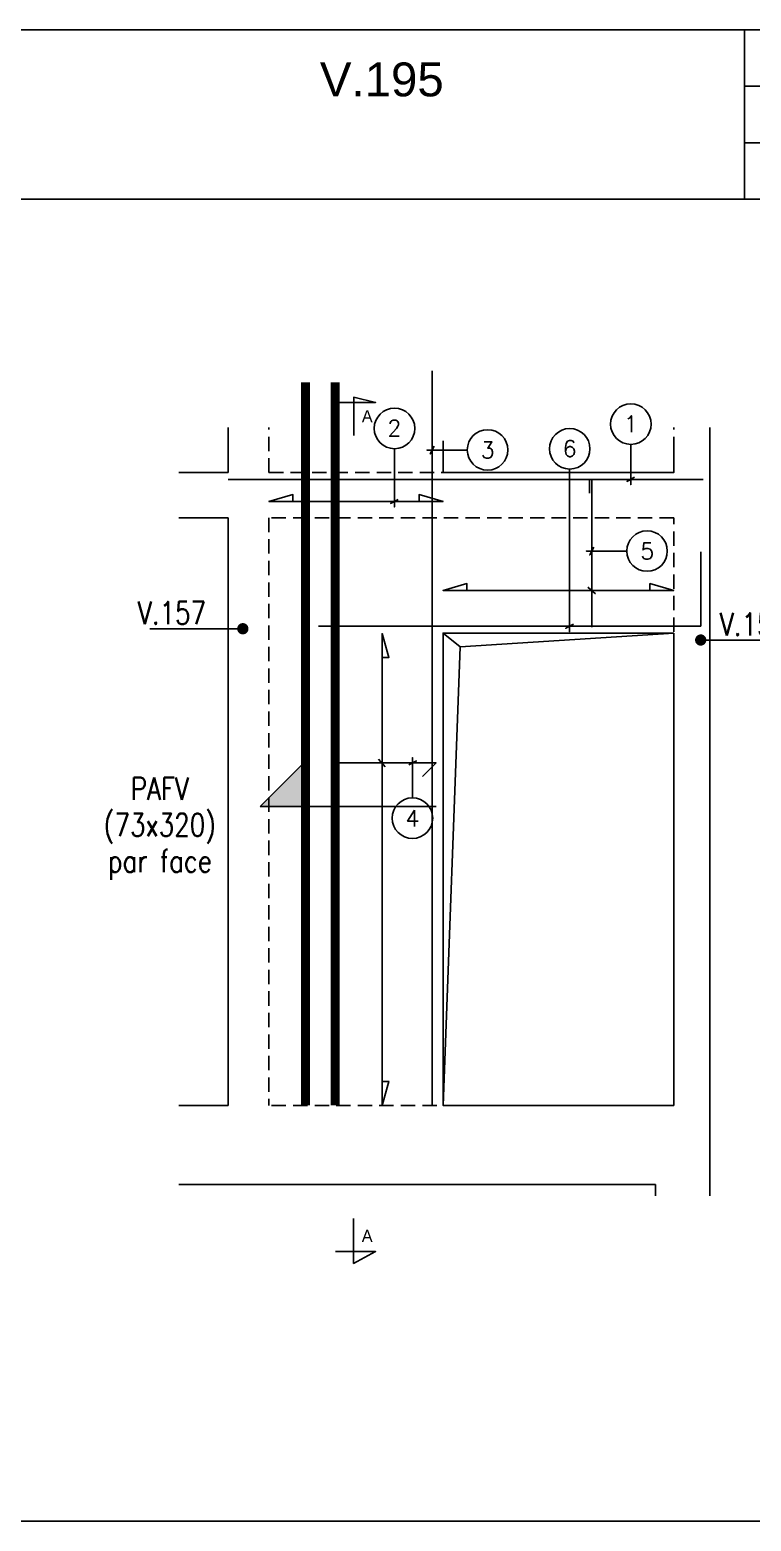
# Model space of a CAD drawing. Header units: metres. Extents: x -5618 to 118954, y -306 to 4637.
# Drawn here: x 105142 to 105461, y 914 to 1574 of the extents above; entities that cross this region are included whole.
import ezdxf
from ezdxf.enums import TextEntityAlignment as Align

# ---------------------------------------------------------------- set-up
doc = ezdxf.new("R2010")
doc.units = ezdxf.units.M
doc.linetypes.add('CACHE', pattern=[9.525, 6.35, -3.175])
for name, color, linetype in [('COTATION', 1, 'Continuous'), ('GO-FER-HA', 140, 'Continuous'), ('GO-TEXTE', 9, 'Continuous'), ('STR_TS', 22, 'Continuous'), ('STR_TS_TXT', 7, 'Continuous'), ('STR_VOI-POT', 6, 'Continuous')]:
    doc.layers.add(name, color=color, linetype=linetype)
doc.layers.add('Kofragna_forma', color=7, linetype='Continuous', lineweight=70)
doc.styles.add('ARIAL', font='ARIAL.TTF')
doc.styles.add('Lucida', font='LSANSI.TTF')
doc.styles.add('TEXTE', font='romans.shx')
doc.styles.add('TEXTE TS', font='romans.shx', dxfattribs={"width": 0.7, "oblique": 15})

# ---------------------------------------------------------------- blocks, each defined once
blk = doc.blocks.new('ime')
at = {"layer": 'COTATION', "const_width": 2.5}
blk.add_lwpolyline([(1.25, 0, -1), (-1.25, 0, -1)], format="xyb", close=True, dxfattribs=at)
at = {"layer": 'COTATION'}
blk.add_lwpolyline([(41.09, 0), (0, 0)], dxfattribs=at)
at = {"layer": 'COTATION', "color": 7, "style": 'TEXTE TS', "width": 0.8}
blk.add_attdef('NAME', (9.08, 2), '', height=10, dxfattribs=at)
blk = doc.blocks.new('mrega')
at = {"layer": 'STR_TS_TXT', "style": 'TEXTE TS', "width": 0.8}
for tag, p in [('ST10', (14.48, 0)), ('DIM', (14.48, -16)), ('NOTE', (14.48, -32))]:
    blk.add_attdef(tag, text='', height=10, dxfattribs=at).set_placement(p, align=Align.CENTER)
blk = doc.blocks.new('A$C6F247267')
blk.add_hatch(color=256).paths.add_polyline_path([(0, -0.2), (-0.2, 0), (0, 0)])
blk.add_lwpolyline([(-0.2, 0), (0, 0), (0, -0.2), (-0.2, 0)])

msp = doc.modelspace()

# ---------------------------------------------------------------- linework, layer by layer
for p, q in [((105457.85, 1573.71), (105457.85, 1498.77)), ((105457.85, 1548.71), (105620.82, 1548.71)), ((105457.85, 1523.72), (105620.82, 1523.72))]:
    msp.add_line(p, q)
msp.add_lwpolyline([(104875.76, 1573.71), (104875.76, 913.78), (105825.67, 913.78), (105825.67, 1573.71)], close=True)
msp.add_lwpolyline([(105825.67, 1498.77), (104875.76, 1498.77)])
at = {"layer": 'COTATION'}
for p, q in [((105391.95, 1324.17, 281.53), (105388.6, 1327.12, 281.53)), ((105298.86, 1247.62, 375.38), (105295.91, 1250.97, 375.38))]:
    msp.add_line(p, q, dxfattribs=at)
for points, elevation in [([(105258.12, 1365.03), (105258.12, 1368.03), (105247.56, 1365.03), (105324.51, 1365.03), (105313.95, 1368.03), (105313.95, 1365.03)], 375.38), ([(105335.07, 1325.64), (105335.07, 1328.64), (105324.51, 1325.64), (105426.51, 1325.64), (105415.95, 1328.64), (105415.95, 1325.64)], 281.53), ([(105297.6, 1108.35), (105300.6, 1108.35), (105297.6, 1097.79), (105297.6, 1306.54), (105300.6, 1295.98), (105297.6, 1295.98)], 281.53)]:
    msp.add_lwpolyline(points, dxfattribs=dict(at, elevation=elevation))
at = {"layer": 'GO-FER-HA'}
for points, elevation in [([(105303.1, 1388.37, 512.322006), (105303.03, 1388.37), (105303.03, 1362.63), (105303.03, 1365.03), (105301.33, 1364.13), (105304.73, 1365.93)], 375.38), ([(105407.59, 1390.26, 512.322006), (105407.52, 1390.26), (105407.52, 1372.39), (105407.52, 1374.79), (105405.82, 1373.89), (105409.22, 1375.69)], 281.53), ([(105335.23, 1387.84, -512.322006), (105335.23, 1387.77), (105317.36, 1387.77), (105319.76, 1387.77), (105318.87, 1386.07), (105320.66, 1389.47)], 375.38), ([(105380.56, 1379.34, 512.322006), (105380.49, 1379.34), (105380.49, 1307.39), (105380.49, 1309.79), (105378.79, 1308.89), (105382.19, 1310.68)], 281.53), ([(105405.74, 1343.1, -512.322006), (105405.74, 1343.03), (105387.88, 1343.03), (105390.28, 1343.03), (105389.38, 1341.33), (105391.17, 1344.73)], 281.53), ([(105310.95, 1233.83, 512.322006), (105311.02, 1233.83), (105311.02, 1251.69), (105311.02, 1249.29), (105312.72, 1250.19), (105309.32, 1248.4)], 375.38)]:
    msp.add_lwpolyline(points, format="xyb", dxfattribs=dict(at, elevation=elevation))
at = {"layer": 'GO-TEXTE', "elevation": 281.53, "flags": 128}
for points in [[(105277.05, 1408.86), (105294.7, 1408.85), (105285.02, 1411.14), (105285.02, 1394.22)], [(105277.03, 1033.11), (105294.67, 1033.11), (105285, 1027.83), (105285, 1047.75)]]:
    msp.add_lwpolyline(points, dxfattribs=at)
at = {"layer": 'Kofragna_forma', "color": 4, "lineweight": -3}
for p, q in [((105229.46, 1377.79, 281.53), (105229.46, 1397.79, 281.53)), ((105442.51, 1397.79, 281.53), (105442.51, 1158.79, 281.53)), ((105229.46, 1377.79, 281.53), (105207.76, 1377.79, 281.53)), ((105229.46, 1357.79, 281.53), (105207.76, 1357.79, 281.53)), ((105229.46, 1097.79, 281.53), (105229.46, 1357.79, 281.53)), ((105442.51, 1158.79, 281.53), (105442.51, 1057.79, 281.53)), ((105229.46, 1097.79, 281.53), (105207.76, 1097.79, 281.53)), ((105418.51, 1062.79, 281.53), (105207.76, 1062.79, 281.53)), ((105418.51, 1062.79, 281.53), (105418.51, 1057.79, 281.53))]:
    msp.add_line(p, q, dxfattribs=at)
at = {"layer": 'Kofragna_forma', "linetype": 'CACHE', "lineweight": -3}
for p, q in [((105247.56, 1377.79, 281.53), (105247.56, 1397.79, 281.53)), ((105426.51, 1377.79, 281.53), (105426.51, 1397.79, 281.53)), ((105247.56, 1377.79, 281.53), (105426.51, 1377.79, 281.53)), ((105247.56, 1357.79, 281.53), (105247.56, 1097.79, 281.53)), ((105426.51, 1357.79, 281.53), (105247.56, 1357.79, 281.53)), ((105426.51, 1097.79, 281.53), (105426.51, 1357.79, 281.53)), ((105426.51, 1097.79, 281.53), (105247.56, 1097.79, 281.53))]:
    msp.add_line(p, q, dxfattribs=at)
at = {"layer": 'Kofragna_forma', "color": 4, "lineweight": -3, "elevation": 281.53}
for points in [[(105324.51, 1391.79), (105324.51, 1377.79), (105426.51, 1377.79), (105426.51, 1391.79)], [(105426.51, 1306.79), (105324.51, 1306.79), (105324.51, 1097.79), (105426.51, 1097.79), (105426.51, 1306.79)], [(105426.51, 1306.79), (105332.16, 1300.67), (105324.51, 1097.79)], [(105332.16, 1300.67), (105324.51, 1306.79)]]:
    msp.add_lwpolyline(points, dxfattribs=at)
at = {"layer": 'STR_TS', "color": 3}
msp.add_line((105321.51, 1230.1, 281.53), (105248.56, 1230.1, 281.53), dxfattribs=at)
at = {"layer": 'STR_TS', "linetype": 'CACHE', "ltscale": 2, "const_width": 4, "elevation": 279.73}
msp.add_lwpolyline([(105263.72, 1097.79), (105263.72, 1417.79)], dxfattribs=at)
at = {"layer": 'STR_TS', "linetype": 'ByBlock', "ltscale": 2, "const_width": 4, "elevation": 279.73}
msp.add_lwpolyline([(105276.87, 1097.79), (105276.87, 1417.79)], dxfattribs=at)
at = {"layer": 'STR_VOI-POT'}
for p, q in [((105319.76, 1097.79, 281.53), (105319.76, 1422.79, 281.53)), ((105439.51, 1374.79, 281.53), (105229.46, 1374.79, 281.53)), ((105389.33, 1374.79, 281.53), (105389.33, 1368.71, 281.53)), ((105390.28, 1374.79, 281.53), (105390.28, 1309.44, 281.53)), ((105438.51, 1309.79, 281.53), (105438.51, 1342.79, 281.53)), ((105438.51, 1309.79, 281.53), (105269.51, 1309.79, 281.53))]:
    msp.add_line(p, q, dxfattribs=at)
at = {"layer": 'STR_VOI-POT', "elevation": 375.38}
msp.add_lwpolyline([(105277.09, 1249.29), (105321.42, 1249.29), (105315.44, 1243.31)], dxfattribs=at)

# ---------------------------------------------------------------- block references
at = {"layer": 'COTATION'}
ref = msp.add_blockref('ime', (105236, 1308.69, 281.53), dxfattribs=dict(at, xscale=-1))
ref.add_attrib('NAME', 'V.157', (105189.59, 1310.69, 281.53), dxfattribs={"color": 7, "height": 10, "style": 'TEXTE TS', "width": 0.8})
ref = msp.add_blockref('ime', (105438.44, 1303.69, 281.53), dxfattribs=at)
ref.add_attrib('NAME', 'V.159', (105446.89, 1305.69, 281.53), dxfattribs={"color": 7, "height": 10, "style": 'TEXTE TS', "width": 0.8})
at = {"layer": 'STR_TS', "xscale": -100, "yscale": 100, "zscale": 100, "rotation": 180}
msp.add_blockref('A$C6F247267', (105263.72, 1230.1, 302.27), dxfattribs=at)
at = {"layer": 'STR_TS_TXT'}
ref = msp.add_blockref('mrega', (105213.79, 1232.93, 467.42), dxfattribs=dict(at, xscale=-1))
ref.add_attrib('NOTE', 'par face', dxfattribs={"height": 10, "style": 'TEXTE TS', "width": 0.8}).set_placement((105199.32, 1200.93, 467.42), align=Align.CENTER)
ref.add_attrib('ST10', 'PAFV', dxfattribs={"height": 10, "style": 'TEXTE TS', "width": 0.8}).set_placement((105199.32, 1232.93, 467.42), align=Align.CENTER)
ref.add_attrib('DIM', '(73x320)', dxfattribs={"height": 10, "style": 'TEXTE TS', "width": 0.8}).set_placement((105199.32, 1216.93, 467.42), align=Align.CENTER)

# ---------------------------------------------------------------- texts
at = {"style": 'ARIAL'}
msp.add_text('V.195', height=15, dxfattribs=at).set_placement((105270.07, 1544.27))
at = {"layer": 'GO-FER-HA', "style": 'TEXTE'}
for s, p in [('2', (105303.03, 1397.43, 469.38)), ('1', (105407.52, 1399.31, 375.53)), ('6', (105380.49, 1388.4, 375.53)), ('4', (105311.02, 1224.77, 469.38))]:
    msp.add_text(s, height=7.2, dxfattribs=at).set_placement(p, align=Align.MIDDLE_CENTER)
for s, p in [('3', (105344.29, 1387.77, 469.38)), ('5', (105414.8, 1343.03, 375.53))]:
    msp.add_text(s, height=7.2, rotation=360, dxfattribs=at).set_placement(p, align=Align.MIDDLE_CENTER)
at = {"layer": 'GO-TEXTE', "linetype": 'Continuous', "style": 'Lucida'}
for rotation, p in [(359.98193, (105288.63, 1400.06, 281.53)), (0.0018, (105288.61, 1037.38, 281.53))]:
    msp.add_text('A', height=5.32, rotation=rotation, dxfattribs=at).set_placement(p)

doc.saveas('drawing.dxf')
